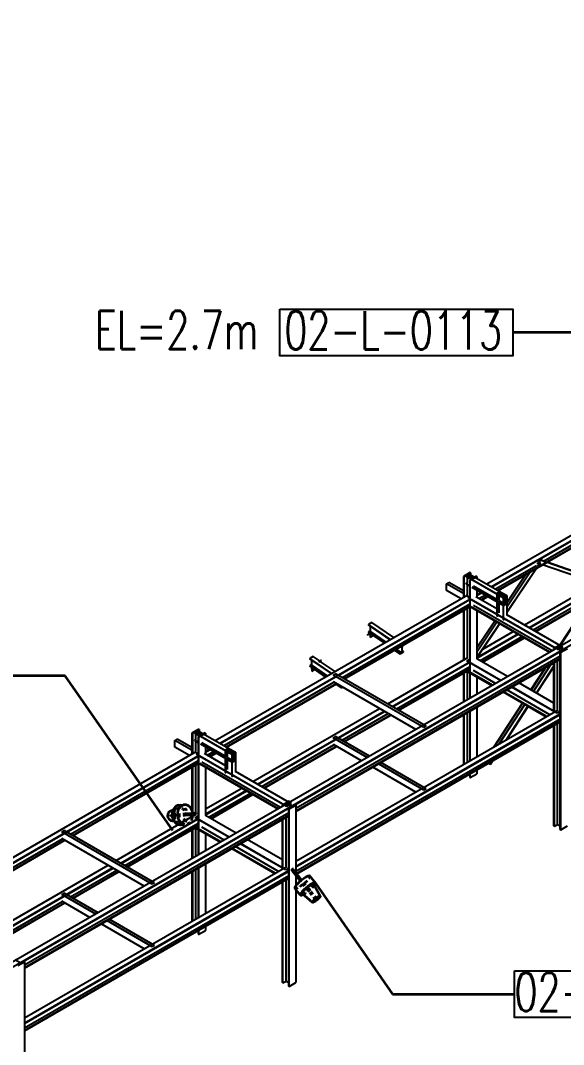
# Model space of a CAD drawing. Header units: inches. Extents: x 295136 to 296247, y 2627183 to 2627409.
# Drawn here: x 295699.82 to 295720.6, y 2627246.76 to 2627285.97 of the extents above; entities that cross this region are included whole.
import ezdxf

# ---------------------------------------------------------------- set-up
doc = ezdxf.new("R2010")
doc.units = ezdxf.units.IN
doc.header["$MEASUREMENT"] = 0
doc.linetypes.add('PIPE RACK LIGHTING-EMBED 3_DWG$0$HIDDEN2', pattern=[0.1875, 0.125, -0.0625])
doc.layers.add('_Auto', color=7, linetype='Continuous')
doc.layers.add('PIPE RACK LIGHTING-EMBED 3_DWG$0$DwgTemplate', color=7, linetype='Continuous')
doc.styles.add('HZTXT', font='txt_qlt.shx', dxfattribs={"width": 0.7, "bigfont": 'hztxt.shx'})
doc.dimstyles.new('ANSI_L', dxfattribs={"dimtxt": 0.18, "dimasz": 0.18, "dimexe": 0.18, "dimexo": 0.0625, "dimgap": 0.09, "dimtad": 0, "dimtih": 1, "dimtoh": 1, "dimdec": 4, "dimzin": 0, "dimdsep": 46, "dimtxsty": 'Standard', "dimcen": 0.09, "dimadec": 0, "dimazin": 0, "dimtfac": 1, "dimtdec": 4, "dimtofl": 0, "dimtmove": 0, "dimatfit": 3, "dimfxl": 1, "dimtolj": 1, "dimtzin": 0, "dimarcsym": 0})

msp = doc.modelspace()

# ---------------------------------------------------------------- linework, layer by layer
at = {"layer": '_Auto', "color": 7, "linetype": 'Continuous', "lineweight": 25}
for points in [[(295709.7529, 2627274.9147), (295718.6691, 2627274.9147), (295718.6691, 2627273.123), (295709.7529, 2627273.123)], [(295718.7269, 2627249.5823), (295727.9515, 2627249.5823), (295727.9515, 2627247.7906), (295718.7269, 2627247.7906)]]:
    msp.add_lwpolyline(points, close=True, dxfattribs=at)
at = {"layer": 'PIPE RACK LIGHTING-EMBED 3_DWG$0$DwgTemplate', "color": 9, "linetype": 'Continuous', "lineweight": 25}
for p, q in [((295761.9631, 2627285.9674), (295657.9438, 2627225.9118)), ((295762.1362, 2627285.8674), (295658.117, 2627225.8119)), ((295717.668, 2627264.3922), (295727.3278, 2627269.9693)), ((295717.8412, 2627264.2923), (295727.4031, 2627269.8129)), ((295717.8567, 2627264.2833), (295722.2668, 2627266.8294)), ((295718.0818, 2627264.1533), (295722.2893, 2627266.5825)), ((295718.0974, 2627264.1443), (295722.3049, 2627266.5735)), ((295719.8523, 2627265.2695), (295722.2079, 2627266.6295)), ((295719.2826, 2627262.7253), (295724.1263, 2627265.5219)), ((295719.7071, 2627265.3198), (295719.6455, 2627265.1952)), ((295719.6494, 2627265.1761), (295719.7175, 2627265.3138)), ((295719.7175, 2627265.3138), (295719.7071, 2627265.3198)), ((295719.7071, 2627265.3198), (295719.901, 2627265.2526)), ((295719.9114, 2627265.2466), (295719.7175, 2627265.3138)), ((295718.0004, 2627264.2003), (295719.5641, 2627265.1031)), ((295718.4385, 2627263.2955), (295719.5705, 2627264.9948)), ((295718.4385, 2627263.3109), (295719.5539, 2627264.9852)), ((295719.6, 2627265.2046), (295719.6494, 2627265.1761)), ((295719.6455, 2627265.1952), (295719.6065, 2627265.2177)), ((295719.6134, 2627265.0746), (295719.711, 2627265.2211)), ((295719.6301, 2627265.0842), (295719.7175, 2627265.2154)), ((295719.7368, 2627265.1458), (295719.6494, 2627265.1761)), ((295719.6617, 2627265.2496), (295719.67, 2627265.2448)), ((295719.711, 2627265.2211), (295719.7175, 2627265.2154)), ((295722.0331, 2627264.3503), (295719.7963, 2627265.1252)), ((295722.2078, 2627264.4511), (295719.9709, 2627265.226)), ((295719.9735, 2627265.2275), (295722.1974, 2627264.4571)), ((295717.0317, 2627264.8346), (295716.772, 2627264.6846)), ((295716.772, 2627264.6846), (295716.772, 2627263.8749)), ((295716.772, 2627264.6846), (295716.7893, 2627264.6746)), ((295716.7893, 2627264.6746), (295716.9131, 2627264.7461)), ((295716.7893, 2627264.6746), (295716.7893, 2627263.8849)), ((295716.8802, 2627264.6971), (295717.0101, 2627264.7721)), ((295716.8802, 2627264.6831), (295716.8802, 2627264.6971)), ((295716.8802, 2627264.6971), (295718.3086, 2627263.8724)), ((295716.8802, 2627264.6831), (295717.0672, 2627264.5752)), ((295716.9131, 2627264.7461), (295717.1382, 2627264.6162)), ((295716.9131, 2627264.7461), (295716.9131, 2627264.7161)), ((295716.9131, 2627264.6641), (295716.9131, 2627264.4302)), ((295716.9252, 2627264.7531), (295717.049, 2627264.8246)), ((295717.1503, 2627264.6232), (295716.9252, 2627264.7531)), ((295717.0101, 2627264.7721), (295718.4385, 2627263.9474)), ((295717.1382, 2627264.6162), (295717.0144, 2627264.5447)), ((295717.0144, 2627264.5447), (295717.0317, 2627264.5347)), ((295717.0144, 2627264.5447), (295717.0144, 2627260.0162)), ((295717.049, 2627264.8246), (295717.0317, 2627264.8346)), ((295717.0317, 2627264.5347), (295717.2914, 2627264.6846)), ((295717.0317, 2627260.0262), (295717.0317, 2627264.5347)), ((295717.049, 2627264.8246), (295717.049, 2627264.7496)), ((295717.0966, 2627264.5582), (295718.3086, 2627263.8584)), ((295717.2741, 2627264.6946), (295717.1503, 2627264.6232)), ((295717.2914, 2627264.6846), (295717.2741, 2627264.6946)), ((295717.2914, 2627264.6846), (295717.2914, 2627264.6097)), ((295718.4385, 2627263.516), (295719.3318, 2627264.857)), ((295719.1739, 2627264.7658), (295718.4385, 2627263.662)), ((295718.4385, 2627263.6836), (295719.1505, 2627264.7523)), ((295716.1201, 2627264.3982), (295716.2118, 2627264.4512)), ((295716.1201, 2627264.1463), (295716.1201, 2627264.3982)), ((295716.772, 2627264.0219), (295716.1201, 2627264.3982)), ((295716.6811, 2627263.8224), (295716.1201, 2627264.1463)), ((295716.772, 2627264.1278), (295716.2118, 2627264.4512)), ((295716.8802, 2627264.4112), (295716.9391, 2627264.4452)), ((295716.8802, 2627264.4112), (295717.0144, 2627264.3338)), ((295716.8802, 2627264.3972), (295716.8802, 2627264.4112)), ((295716.8802, 2627264.3972), (295717.0144, 2627264.3198)), ((295716.9131, 2627264.3782), (295716.9131, 2627263.9864)), ((295717.0966, 2627264.2863), (295718.3086, 2627263.5865)), ((295717.0966, 2627264.2723), (295718.3086, 2627263.5725)), ((295717.1572, 2627264.3213), (295718.0489, 2627263.8064)), ((295717.2914, 2627264.1598), (295717.2914, 2627263.8749)), ((295718.1788, 2627264.0973), (295718.0489, 2627264.0224)), ((295718.1303, 2627264.0554), (295718.1909, 2627264.0903)), ((295718.1909, 2627264.0903), (295718.1788, 2627264.0973)), ((295719.1094, 2627262.8253), (295721.8568, 2627264.4114)), ((295719.2982, 2627262.7163), (295722.2668, 2627264.4302)), ((295719.4419, 2627262.6333), (295722.0277, 2627264.1262)), ((295719.5233, 2627262.5864), (295722.2893, 2627264.1833)), ((295719.5388, 2627262.5774), (295722.3049, 2627264.1743)), ((295707.2793, 2627258.3943), (295716.9391, 2627263.9714)), ((295707.4524, 2627258.2943), (295717.0144, 2627263.8149)), ((295711.9854, 2627260.8934), (295717.0144, 2627263.7969)), ((295716.9858, 2627263.8984), (295716.8733, 2627263.9634)), ((295716.9451, 2627263.8749), (295717.0144, 2627263.9149)), ((295717.0144, 2627263.8349), (295716.9451, 2627263.8749)), ((295717.0144, 2627263.9149), (295716.9858, 2627263.8984)), ((295720.408, 2627261.8756), (295717.075, 2627263.7999)), ((295720.2626, 2627261.9416), (295717.075, 2627263.7819)), ((295718.0489, 2627263.4376), (295717.2481, 2627263.8999)), ((295717.2914, 2627263.9749), (295717.4516, 2627264.0673)), ((295717.2914, 2627263.9569), (295717.4672, 2627264.0584)), ((295717.3641, 2627263.8329), (295717.6109, 2627263.9754)), ((295717.4455, 2627263.7859), (295717.6922, 2627263.9284)), ((295717.4611, 2627263.7769), (295717.7078, 2627263.9194)), ((295718.0489, 2627264.0224), (295718.0489, 2627263.2626)), ((295718.0489, 2627264.0224), (295718.061, 2627264.0154)), ((295718.061, 2627264.0154), (295718.1216, 2627264.0504)), ((295718.061, 2627264.0154), (295718.061, 2627263.2556)), ((295718.1216, 2627264.0504), (295718.3571, 2627263.9144)), ((295718.1216, 2627263.9664), (295718.1216, 2627263.7645)), ((295718.1216, 2627263.7645), (295718.2965, 2627263.6635)), ((295718.3658, 2627263.9194), (295718.1303, 2627264.0554)), ((295718.3571, 2627263.9144), (295718.2965, 2627263.8794)), ((295718.2965, 2627263.8794), (295718.2965, 2627263.1197)), ((295718.2965, 2627263.8794), (295718.3086, 2627263.8724)), ((295718.4385, 2627263.9474), (295718.3086, 2627263.8724)), ((295718.3086, 2627263.8724), (295718.4385, 2627263.9474)), ((295718.3086, 2627263.8584), (295718.3692, 2627263.8934)), ((295718.3086, 2627263.8724), (295718.3086, 2627263.8584)), ((295718.3086, 2627263.1127), (295718.3086, 2627263.8724)), ((295718.4264, 2627263.9544), (295718.3658, 2627263.9194)), ((295718.3692, 2627263.8934), (295718.3692, 2627263.6215)), ((295718.3779, 2627263.8984), (295718.4385, 2627263.9334)), ((295718.3779, 2627263.6265), (295718.3779, 2627263.8984)), ((295718.4385, 2627263.9474), (295718.4264, 2627263.9544)), ((295718.4385, 2627263.9334), (295718.4385, 2627263.9474)), ((295718.4385, 2627263.9474), (295718.4385, 2627263.1877)), ((295720.4754, 2627262.0645), (295721.5704, 2627263.7503)), ((295721.5933, 2627263.7635), (295720.4963, 2627262.0746)), ((295712.1291, 2627260.8105), (295717.0144, 2627263.631)), ((295712.2104, 2627260.7635), (295717.0144, 2627263.537)), ((295712.226, 2627260.7545), (295717.0144, 2627263.519)), ((295716.772, 2627263.3791), (295716.772, 2627261.4757)), ((295716.7893, 2627263.3891), (295716.7893, 2627261.4857)), ((295716.9131, 2627263.4606), (295716.9131, 2627261.5572)), ((295717.0144, 2627263.557), (295716.9503, 2627263.594)), ((295720.0808, 2627261.7866), (295717.075, 2627263.522)), ((295717.075, 2627263.504), (295720.0652, 2627261.7776)), ((295720.1622, 2627261.8336), (295717.1564, 2627263.569)), ((295717.2914, 2627263.3791), (295717.2914, 2627261.5257)), ((295718.1216, 2627263.6805), (295718.1216, 2627263.2906)), ((295718.3086, 2627263.5725), (295718.4385, 2627263.6475)), ((295718.3692, 2627263.6215), (295718.3086, 2627263.5865)), ((295718.3086, 2627263.5865), (295718.3086, 2627263.5725)), ((295718.4385, 2627263.6615), (295718.3779, 2627263.6265)), ((295718.4385, 2627263.6475), (295718.4385, 2627263.6615)), ((295713.2732, 2627262.9172), (295713.1434, 2627262.8422)), ((295714.1156, 2627262.3413), (295713.2732, 2627262.9172)), ((295717.2914, 2627261.9616), (295717.9734, 2627262.9854)), ((295717.9838, 2627262.9794), (295717.2914, 2627261.9401)), ((295717.2914, 2627261.7941), (295718.054, 2627262.9388)), ((295718.0489, 2627263.2196), (295718.0489, 2627263.1659)), ((295718.061, 2627263.1589), (295718.0489, 2627263.1659)), ((295718.061, 2627263.2126), (295718.061, 2627263.1589)), ((295718.1076, 2627263.1858), (295718.061, 2627263.1589)), ((295718.2965, 2627263.0767), (295718.2965, 2627263.0229)), ((295718.3086, 2627263.0159), (295718.2965, 2627263.0229)), ((295718.3086, 2627263.0159), (295718.3086, 2627263.0697)), ((295718.3552, 2627263.0428), (295718.3086, 2627263.0159)), ((295720.5812, 2627261.9756), (295718.4385, 2627263.2126)), ((295713.1861, 2627262.5118), (295713.0997, 2627262.4478)), ((295713.1434, 2627262.8422), (295713.1434, 2627262.8282)), ((295713.9857, 2627262.2663), (295713.1434, 2627262.8422)), ((295713.9746, 2627262.2598), (295713.1434, 2627262.8282)), ((295713.204, 2627262.5901), (295713.1434, 2627262.5551)), ((295713.1434, 2627262.5551), (295713.1434, 2627262.541)), ((295713.7581, 2627262.1348), (295713.1434, 2627262.5551)), ((295713.1434, 2627262.541), (295713.7469, 2627262.1284)), ((295713.1898, 2627262.5093), (295713.1438, 2627262.4743)), ((295713.204, 2627262.7867), (295713.204, 2627262.5901)), ((295713.8187, 2627262.1698), (295713.204, 2627262.5901)), ((295717.3171, 2627261.6275), (295718.1527, 2627262.8818)), ((295717.3337, 2627261.6371), (295718.1601, 2627262.8776)), ((295717.5101, 2627261.9019), (295718.68, 2627262.5774)), ((295713.1438, 2627262.4743), (295713.0997, 2627262.4478)), ((295713.0997, 2627262.4478), (295713.1008, 2627262.4314)), ((295713.1008, 2627262.4314), (295713.1582, 2627262.4658)), ((295713.1438, 2627262.4743), (295713.1582, 2627262.4658)), ((295713.1582, 2627262.4658), (295713.2032, 2627262.5001)), ((295713.1994, 2627262.4972), (295713.2087, 2627262.3479)), ((295713.3245, 2627262.4172), (295713.2087, 2627262.3479)), ((295717.2914, 2627261.5757), (295718.8532, 2627262.4774)), ((295717.2914, 2627261.5577), (295718.8688, 2627262.4684)), ((295717.4074, 2627261.4587), (295719.0125, 2627262.3854)), ((295717.4888, 2627261.4118), (295719.0939, 2627262.3384)), ((295717.5044, 2627261.4028), (295719.1094, 2627262.3294)), ((295720.5751, 2627261.8541), (295710.2141, 2627255.8722)), ((295714.1401, 2627261.8596), (295714.3458, 2627261.719)), ((295714.3469, 2627261.7323), (295714.1512, 2627261.866)), ((295714.4075, 2627261.7672), (295714.2118, 2627261.901)), ((295714.3458, 2627261.719), (295714.4756, 2627261.7939)), ((295714.3469, 2627261.7323), (295714.3458, 2627261.719)), ((295714.4075, 2627261.7672), (295714.3469, 2627261.7323)), ((295714.3685, 2627261.9906), (295714.3678, 2627261.991)), ((295714.3685, 2627261.9906), (295714.4291, 2627262.0255)), ((295714.3685, 2627261.9915), (295714.3685, 2627261.9906)), ((295714.4291, 2627262.0255), (295714.4075, 2627261.7672)), ((295714.4161, 2627261.7722), (295714.4377, 2627262.0305)), ((295714.4767, 2627261.8072), (295714.4161, 2627261.7722)), ((295714.4767, 2627261.8072), (295714.4222, 2627261.8445)), ((295714.4377, 2627262.0305), (295714.4983, 2627262.0655)), ((295714.4756, 2627261.7939), (295714.4767, 2627261.8072)), ((295714.4983, 2627262.0655), (295714.4984, 2627262.0664)), ((295720.4946, 2627262.0755), (295720.2349, 2627261.9256)), ((295720.2349, 2627261.8756), (295720.2349, 2627261.9256)), ((295720.2349, 2627261.9256), (295720.2522, 2627261.9156)), ((295720.2522, 2627261.9156), (295720.376, 2627261.9871)), ((295720.2522, 2627261.8856), (295720.2522, 2627261.9156)), ((295720.3059, 2627261.9166), (295720.2955, 2627261.9226)), ((295720.376, 2627261.9871), (295720.6011, 2627261.8571)), ((295720.3881, 2627261.9941), (295720.5119, 2627262.0655)), ((295720.6132, 2627261.8641), (295720.3881, 2627261.9941)), ((295720.5812, 2627261.9756), (295720.408, 2627261.8756)), ((295720.6011, 2627261.8571), (295720.4773, 2627261.7856)), ((295720.4773, 2627254.988), (295720.4773, 2627261.7856)), ((295720.4773, 2627261.7856), (295720.4946, 2627261.7756)), ((295720.5119, 2627262.0655), (295720.4946, 2627262.0755)), ((295720.4946, 2627261.7756), (295720.7543, 2627261.9256)), ((295720.4946, 2627254.978), (295720.4946, 2627261.7756)), ((295720.5119, 2627262.0355), (295720.5119, 2627262.0655)), ((295720.4773, 2627261.6317), (295710.3656, 2627255.7937)), ((295720.4773, 2627261.5377), (295710.3656, 2627255.6997)), ((295710.3656, 2627255.6817), (295720.4773, 2627261.5197)), ((295711.0223, 2627261.6176), (295710.8925, 2627261.5427)), ((295711.7348, 2627260.9667), (295710.8925, 2627261.5427)), ((295710.8925, 2627261.5427), (295710.8925, 2627261.5286)), ((295711.7237, 2627260.9603), (295710.8925, 2627261.5286)), ((295710.9531, 2627261.4872), (295710.9531, 2627261.2905)), ((295711.288, 2627261.436), (295711.0223, 2627261.6176)), ((295711.3322, 2627261.4687), (295711.2313, 2627261.3929)), ((295711.2831, 2627261.4393), (295711.3322, 2627261.4687)), ((295711.8647, 2627261.0417), (295711.2962, 2627261.4304)), ((295711.3011, 2627261.427), (295711.3406, 2627261.4567)), ((295711.3406, 2627261.4567), (295711.3322, 2627261.4687)), ((295713.8744, 2627259.8028), (295716.9391, 2627261.5722)), ((295714.0475, 2627259.7028), (295717.0144, 2627261.4158)), ((295714.0631, 2627259.6938), (295716.9884, 2627261.3828)), ((295716.9018, 2627261.4507), (295717.0144, 2627261.5157)), ((295718.2004, 2627260.701), (295716.9018, 2627261.4507)), ((295718.1848, 2627260.692), (295716.9884, 2627261.3828)), ((295718.4601, 2627260.8509), (295717.2914, 2627261.5257)), ((295720.2349, 2627259.4764), (295720.2349, 2627261.3798)), ((295720.2522, 2627259.4864), (295720.2522, 2627261.3898)), ((295720.376, 2627259.5879), (295720.376, 2627261.4612)), ((295710.9531, 2627261.2905), (295710.8925, 2627261.2555)), ((295710.8925, 2627261.2555), (295710.8925, 2627261.2415)), ((295711.5072, 2627260.8353), (295710.8925, 2627261.2555)), ((295710.8925, 2627261.2415), (295711.496, 2627260.8288)), ((295711.5678, 2627260.8703), (295710.9531, 2627261.2905)), ((295710.9595, 2627261.1957), (295710.9682, 2627261.056)), ((295710.9682, 2627261.056), (295711.0724, 2627261.1185)), ((295711.7914, 2627260.8994), (295711.8832, 2627260.9524)), ((295715.3461, 2627258.9531), (295711.8832, 2627260.9524)), ((295714.2068, 2627259.6109), (295717.0144, 2627261.2318)), ((295714.2882, 2627259.5639), (295717.0144, 2627261.1379)), ((295714.3038, 2627259.5549), (295717.0144, 2627261.1199)), ((295716.772, 2627260.9799), (295716.772, 2627259.8763)), ((295716.7893, 2627260.9899), (295716.7893, 2627259.8863)), ((295716.9088, 2627261.0589), (295717.8645, 2627260.5071)), ((295716.9131, 2627261.0564), (295716.9131, 2627259.9578)), ((295717.8801, 2627260.5161), (295716.9243, 2627261.0679)), ((295718.0048, 2627260.588), (295717.1564, 2627261.0779)), ((295719.3526, 2627260.3357), (295719.9082, 2627261.1912)), ((295719.9311, 2627261.2044), (295719.363, 2627260.3297)), ((295719.4478, 2627260.2807), (295720.1177, 2627261.3121)), ((295719.5673, 2627260.2118), (295720.2349, 2627261.2396)), ((295719.5746, 2627260.2075), (295720.2349, 2627261.224)), ((295707.468, 2627258.2853), (295711.878, 2627260.8315)), ((295707.6117, 2627258.2024), (295711.8191, 2627260.6315)), ((295707.6931, 2627258.1554), (295711.9005, 2627260.5845)), ((295707.7087, 2627258.1464), (295711.9161, 2627260.5755)), ((295715.2544, 2627258.9001), (295711.7914, 2627260.8994)), ((295714.9496, 2627258.8241), (295711.7966, 2627260.6445)), ((295711.8892, 2627260.56), (295712.0949, 2627260.4194)), ((295712.096, 2627260.4327), (295711.9003, 2627260.5665)), ((295712.2268, 2627260.754), (295712.2474, 2627260.766)), ((295712.2474, 2627260.766), (295712.2475, 2627260.7669)), ((295717.2914, 2627260.838), (295717.2914, 2627260.1762)), ((295720.2349, 2627259.8263), (295718.8895, 2627260.603)), ((295712.0949, 2627260.4194), (295712.1407, 2627260.4459)), ((295712.096, 2627260.4327), (295712.0949, 2627260.4194)), ((295712.1297, 2627260.4522), (295712.096, 2627260.4327)), ((295718.2939, 2627260.2592), (295719.9423, 2627259.3075)), ((295719.9579, 2627259.3165), (295718.3095, 2627260.2681)), ((295720.0825, 2627259.3884), (295718.4342, 2627260.3401)), ((295720.2626, 2627259.4924), (295718.6142, 2627260.4441)), ((295720.3648, 2627259.4514), (295718.6298, 2627260.4531)), ((295717.9302, 2627258.1458), (295719.0277, 2627259.8355)), ((295719.0381, 2627259.8295), (295717.953, 2627258.159)), ((295718.1397, 2627258.2667), (295719.1229, 2627259.7805)), ((295708.7207, 2627256.8273), (295713.5644, 2627259.6239)), ((295708.8938, 2627256.7274), (295713.7376, 2627259.5239)), ((295710.3656, 2627253.7784), (295720.402, 2627259.5729)), ((295710.3656, 2627253.5784), (295720.4773, 2627259.4164)), ((295710.3656, 2627253.5604), (295720.4773, 2627259.3984)), ((295711.9854, 2627258.4943), (295713.7532, 2627259.5149)), ((295712.1291, 2627258.4113), (295713.8969, 2627259.4319)), ((295712.2104, 2627258.3643), (295713.9783, 2627259.385)), ((295712.226, 2627258.3553), (295713.9939, 2627259.376)), ((295716.772, 2627259.3805), (295716.772, 2627257.4771)), ((295716.7893, 2627259.3904), (295716.7893, 2627257.4871)), ((295716.9131, 2627259.4619), (295716.9131, 2627257.5586)), ((295717.0144, 2627259.5204), (295717.0144, 2627257.6171)), ((295717.0317, 2627257.6271), (295717.0317, 2627259.5304)), ((295717.2914, 2627259.6803), (295717.2914, 2627257.777)), ((295718.4025, 2627258.4185), (295719.2424, 2627259.7116)), ((295718.4187, 2627258.4279), (295719.2498, 2627259.7073)), ((295720.4773, 2627259.5164), (295720.3648, 2627259.4514)), ((295710.3656, 2627253.3945), (295720.4773, 2627259.2325)), ((295710.3853, 2627253.3119), (295720.4773, 2627259.1385)), ((295710.3952, 2627253.2996), (295720.4773, 2627259.1205)), ((295720.2349, 2627255.1279), (295720.2349, 2627258.9806)), ((295720.2522, 2627255.1179), (295720.2522, 2627258.9906)), ((295720.376, 2627255.1894), (295720.376, 2627259.0621)), ((295706.6429, 2627258.8366), (295706.3832, 2627258.6867)), ((295706.3832, 2627258.6867), (295706.4005, 2627258.6767)), ((295706.3832, 2627258.6867), (295706.3832, 2627257.877)), ((295706.4005, 2627258.6767), (295706.5243, 2627258.7482)), ((295706.4005, 2627258.6767), (295706.4005, 2627257.887)), ((295706.4914, 2627258.6992), (295706.6213, 2627258.7742)), ((295706.4914, 2627258.6992), (295707.9199, 2627257.8745)), ((295706.4914, 2627258.6852), (295706.4914, 2627258.6992)), ((295706.4914, 2627258.6852), (295706.6784, 2627258.5772)), ((295706.5243, 2627258.7482), (295706.5243, 2627258.7182)), ((295706.5243, 2627258.7482), (295706.7494, 2627258.6182)), ((295706.5243, 2627258.6662), (295706.5243, 2627258.4323)), ((295706.5365, 2627258.7552), (295706.6603, 2627258.8266)), ((295706.7615, 2627258.6252), (295706.5365, 2627258.7552)), ((295706.6213, 2627258.7742), (295708.0498, 2627257.9494)), ((295706.7494, 2627258.6182), (295706.6256, 2627258.5467)), ((295706.6603, 2627258.8266), (295706.6429, 2627258.8366)), ((295706.6429, 2627258.5367), (295706.9027, 2627258.6867)), ((295706.6603, 2627258.8266), (295706.6603, 2627258.7517)), ((295706.8853, 2627258.6967), (295706.7615, 2627258.6252)), ((295706.9027, 2627258.6867), (295706.8853, 2627258.6967)), ((295706.9027, 2627258.6867), (295706.9027, 2627258.6117)), ((295715.3461, 2627258.9531), (295715.2544, 2627258.9001)), ((295705.7313, 2627258.4003), (295705.8231, 2627258.4533)), ((295705.7313, 2627258.1484), (295705.7313, 2627258.4003)), ((295706.3832, 2627258.0239), (295705.7313, 2627258.4003)), ((295706.3832, 2627258.1299), (295705.8231, 2627258.4533)), ((295706.4914, 2627258.4133), (295706.5503, 2627258.4473)), ((295706.4914, 2627258.3993), (295706.4914, 2627258.4133)), ((295706.4914, 2627258.4133), (295706.6256, 2627258.3358)), ((295706.4914, 2627258.3993), (295706.6256, 2627258.3218)), ((295706.5243, 2627258.3803), (295706.5243, 2627257.9884)), ((295706.6256, 2627258.5467), (295706.6256, 2627254.0183)), ((295706.6256, 2627258.5467), (295706.6429, 2627258.5367)), ((295706.6429, 2627254.0283), (295706.6429, 2627258.5367)), ((295706.7079, 2627258.5602), (295707.9199, 2627257.8605)), ((295706.7079, 2627258.2883), (295707.9199, 2627257.5886)), ((295706.7079, 2627258.2743), (295707.9199, 2627257.5746)), ((295706.7685, 2627258.3233), (295707.6602, 2627257.8085)), ((295708.9094, 2627256.7184), (295711.878, 2627258.4323)), ((295709.0531, 2627256.6354), (295711.8191, 2627258.2323)), ((295711.7914, 2627258.5003), (295711.8832, 2627258.5532)), ((295713.09, 2627257.7505), (295711.7914, 2627258.5003)), ((295712.8719, 2627257.6246), (295711.7966, 2627258.2453)), ((295713.1818, 2627257.8035), (295711.8832, 2627258.5532)), ((295696.8905, 2627252.3963), (295706.5503, 2627257.9734)), ((295697.0636, 2627252.2964), (295706.6256, 2627257.817)), ((295706.2923, 2627257.8245), (295705.7313, 2627258.1484)), ((295706.5971, 2627257.9005), (295706.4845, 2627257.9654)), ((295706.5564, 2627257.877), (295706.6256, 2627257.917)), ((295706.6256, 2627257.837), (295706.5564, 2627257.877)), ((295706.6256, 2627257.917), (295706.5971, 2627257.9005)), ((295710.0193, 2627255.8776), (295706.6862, 2627257.802)), ((295707.6602, 2627257.4396), (295706.8594, 2627257.902)), ((295706.9027, 2627258.1619), (295706.9027, 2627257.877)), ((295706.9027, 2627257.9769), (295707.0628, 2627258.0694)), ((295706.9027, 2627257.9589), (295707.0784, 2627258.0604)), ((295706.9754, 2627257.835), (295707.2221, 2627257.9774)), ((295707.0568, 2627257.788), (295707.3035, 2627257.9304)), ((295707.0723, 2627257.779), (295707.3191, 2627257.9215)), ((295707.79, 2627258.0994), (295707.6602, 2627258.0244)), ((295707.6602, 2627258.0244), (295707.6602, 2627257.2647)), ((295707.6602, 2627258.0244), (295707.6723, 2627258.0174)), ((295707.6723, 2627258.0174), (295707.7329, 2627258.0524)), ((295707.6723, 2627258.0174), (295707.6723, 2627257.2577)), ((295707.7329, 2627258.0524), (295707.9684, 2627257.9165)), ((295707.7329, 2627257.9684), (295707.7329, 2627257.7665)), ((295707.7416, 2627258.0574), (295707.8022, 2627258.0924)), ((295707.977, 2627257.9215), (295707.7416, 2627258.0574)), ((295707.8022, 2627258.0924), (295707.79, 2627258.0994)), ((295707.9684, 2627257.9165), (295707.9078, 2627257.8815)), ((295707.9078, 2627257.8815), (295707.9078, 2627257.1217)), ((295707.9078, 2627257.8815), (295707.9199, 2627257.8745)), ((295708.0498, 2627257.9494), (295707.9199, 2627257.8745)), ((295707.9199, 2627257.8745), (295708.0498, 2627257.9494)), ((295707.9199, 2627257.8605), (295707.9805, 2627257.8955)), ((295707.9199, 2627257.8745), (295707.9199, 2627257.8605)), ((295707.9199, 2627257.1147), (295707.9199, 2627257.8745)), ((295708.0376, 2627257.9564), (295707.977, 2627257.9215)), ((295707.9805, 2627257.8955), (295707.9805, 2627257.6236)), ((295707.9892, 2627257.9005), (295708.0498, 2627257.9354)), ((295707.9892, 2627257.6286), (295707.9892, 2627257.9005)), ((295708.0498, 2627257.9494), (295708.0376, 2627257.9564)), ((295708.0498, 2627257.9354), (295708.0498, 2627257.9494)), ((295708.0498, 2627257.9494), (295708.0498, 2627257.1897)), ((295709.1345, 2627256.5884), (295711.9005, 2627258.1854)), ((295709.1501, 2627256.5794), (295711.9161, 2627258.1764)), ((295701.5966, 2627254.8955), (295706.6256, 2627257.799)), ((295701.7403, 2627254.8125), (295706.6256, 2627257.633)), ((295701.8217, 2627254.7655), (295706.6256, 2627257.5391)), ((295701.8373, 2627254.7565), (295706.6256, 2627257.5211)), ((295706.5243, 2627257.4626), (295706.5243, 2627255.5593)), ((295706.6256, 2627257.5591), (295706.5616, 2627257.5961)), ((295709.8738, 2627255.9436), (295706.6862, 2627257.784)), ((295709.692, 2627255.7887), (295706.6862, 2627257.5241)), ((295706.6862, 2627257.5061), (295709.6765, 2627255.7797)), ((295709.7734, 2627255.8357), (295706.7676, 2627257.5711)), ((295707.7329, 2627257.7665), (295707.9078, 2627257.6655)), ((295707.7329, 2627257.6825), (295707.7329, 2627257.2927)), ((295707.9199, 2627257.5746), (295708.0498, 2627257.6495)), ((295707.9805, 2627257.6236), (295707.9199, 2627257.5886)), ((295707.9199, 2627257.5886), (295707.9199, 2627257.5746)), ((295708.0498, 2627257.6635), (295707.9892, 2627257.6286)), ((295708.0498, 2627257.6495), (295708.0498, 2627257.6635)), ((295715.2544, 2627256.5009), (295713.5194, 2627257.5026)), ((295715.3461, 2627256.5539), (295713.6112, 2627257.5556)), ((295717.7368, 2627257.5383), (295717.8051, 2627257.4988)), ((295717.8051, 2627257.4988), (295717.8872, 2627257.6252)), ((295717.8051, 2627257.4988), (295717.8214, 2627257.5082)), ((295717.8214, 2627257.5082), (295717.9034, 2627257.6345)), ((295706.3832, 2627257.3811), (295706.3832, 2627255.4778)), ((295706.4005, 2627257.3911), (295706.4005, 2627255.4878)), ((295706.9027, 2627257.3811), (295706.9027, 2627255.5278)), ((295707.6602, 2627257.2217), (295707.6602, 2627257.1679)), ((295707.6723, 2627257.1609), (295707.6602, 2627257.1679)), ((295707.6723, 2627257.2147), (295707.6723, 2627257.1609)), ((295707.7189, 2627257.1878), (295707.6723, 2627257.1609)), ((295707.9078, 2627257.0787), (295707.9078, 2627257.025)), ((295707.9199, 2627257.018), (295707.9078, 2627257.025)), ((295707.9199, 2627257.018), (295707.9199, 2627257.0717)), ((295707.9665, 2627257.0449), (295707.9199, 2627257.018)), ((295710.1924, 2627255.9776), (295708.0498, 2627257.2147)), ((295714.9496, 2627256.425), (295713.3013, 2627257.3766)), ((295717.0144, 2627257.1212), (295717.0144, 2627256.9873)), ((295717.0317, 2627256.9773), (295717.0317, 2627257.1312)), ((295717.0317, 2627256.9773), (295717.2914, 2627257.1272)), ((295717.2914, 2627257.2812), (295717.2914, 2627257.1272)), ((295717.0144, 2627256.9873), (295717.0317, 2627256.9773)), ((295706.9027, 2627255.7777), (295708.2913, 2627256.5794)), ((295706.9027, 2627255.5778), (295708.4644, 2627256.4794)), ((295706.9027, 2627255.5598), (295708.48, 2627256.4704)), ((295707.0187, 2627255.4608), (295708.6237, 2627256.3875)), ((295707.1, 2627255.4138), (295708.7051, 2627256.3405)), ((295707.1156, 2627255.4048), (295708.7207, 2627256.3315)), ((295715.3461, 2627256.5539), (295715.2544, 2627256.5009)), ((295710.1864, 2627255.8562), (295699.8253, 2627249.8742)), ((295710.1059, 2627256.0776), (295709.8461, 2627255.9276)), ((295709.8461, 2627255.9276), (295709.8635, 2627255.9176)), ((295709.8461, 2627255.8776), (295709.8461, 2627255.9276)), ((295709.8635, 2627255.9176), (295709.9873, 2627255.9891)), ((295709.8635, 2627255.8876), (295709.8635, 2627255.9176)), ((295709.9171, 2627255.9186), (295709.9067, 2627255.9246)), ((295709.9873, 2627255.9891), (295710.2123, 2627255.8592)), ((295709.9994, 2627255.9961), (295710.1232, 2627256.0676)), ((295710.2245, 2627255.8662), (295709.9994, 2627255.9961)), ((295710.1924, 2627255.9776), (295710.0193, 2627255.8776)), ((295710.2123, 2627255.8592), (295710.0885, 2627255.7877)), ((295710.1232, 2627256.0676), (295710.1059, 2627256.0776)), ((295710.1059, 2627255.7777), (295710.3656, 2627255.9276)), ((295710.1232, 2627256.0376), (295710.1232, 2627256.0676)), ((295710.3483, 2627255.9376), (295710.2245, 2627255.8662)), ((295710.3656, 2627255.9276), (295710.3483, 2627255.9376)), ((295710.3656, 2627255.9276), (295710.3656, 2627253.3364)), ((295710.0885, 2627255.6337), (295699.9768, 2627249.7957)), ((295710.0885, 2627255.5398), (295699.9768, 2627249.7018)), ((295699.9768, 2627249.6838), (295710.0885, 2627255.5218)), ((295703.4856, 2627253.8049), (295706.5503, 2627255.5743)), ((295706.5131, 2627255.4528), (295706.6256, 2627255.5178)), ((295707.8117, 2627254.7031), (295706.5131, 2627255.4528)), ((295708.0714, 2627254.853), (295706.9027, 2627255.5278)), ((295709.9873, 2627253.5899), (295709.9873, 2627255.4633)), ((295710.0885, 2627255.7877), (295710.1059, 2627255.7777)), ((295710.0885, 2627248.99), (295710.0885, 2627255.7877)), ((295710.1059, 2627248.98), (295710.1059, 2627255.7777)), ((295703.6588, 2627253.7049), (295706.6256, 2627255.4178)), ((295703.6744, 2627253.6959), (295706.5997, 2627255.3848)), ((295703.8181, 2627253.6129), (295706.6256, 2627255.2339)), ((295703.8994, 2627253.5659), (295706.6256, 2627255.1399)), ((295703.915, 2627253.5569), (295706.6256, 2627255.1219)), ((295706.52, 2627255.0609), (295707.4758, 2627254.5091)), ((295706.5243, 2627255.0584), (295706.5243, 2627253.9598)), ((295707.4914, 2627254.5181), (295706.5356, 2627255.0699)), ((295707.7961, 2627254.6941), (295706.5997, 2627255.3848)), ((295707.616, 2627254.5901), (295706.7676, 2627255.0799)), ((295709.8461, 2627253.4785), (295709.8461, 2627255.3818)), ((295709.8635, 2627253.4885), (295709.8635, 2627255.3918)), ((295720.2349, 2627255.1279), (295720.2522, 2627255.1179)), ((295720.2522, 2627255.1179), (295720.376, 2627255.1894)), ((295720.376, 2627255.1894), (295720.4773, 2627255.1309)), ((295720.4946, 2627254.978), (295720.7543, 2627255.1279)), ((295697.0792, 2627252.2874), (295701.4893, 2627254.8335)), ((295701.4027, 2627254.9015), (295701.4944, 2627254.9545)), ((295704.8656, 2627252.9022), (295701.4027, 2627254.9015)), ((295704.9574, 2627252.9551), (295701.4944, 2627254.9545)), ((295706.3832, 2627254.982), (295706.3832, 2627253.8783)), ((295706.4005, 2627254.992), (295706.4005, 2627253.8883)), ((295706.9027, 2627254.84), (295706.9027, 2627254.1782)), ((295720.4773, 2627254.988), (295720.4946, 2627254.978)), ((295697.2229, 2627252.2044), (295701.4304, 2627254.6336)), ((295697.3043, 2627252.1574), (295701.5118, 2627254.5866)), ((295697.3199, 2627252.1484), (295701.5273, 2627254.5776)), ((295704.5609, 2627252.8262), (295701.4079, 2627254.6466)), ((295709.6938, 2627253.3905), (295708.0454, 2627254.3422)), ((295709.8738, 2627253.4945), (295708.2255, 2627254.4461)), ((295709.976, 2627253.4535), (295708.2411, 2627254.4551)), ((295709.8461, 2627253.8284), (295708.5008, 2627254.6051)), ((295707.9052, 2627254.2612), (295709.5535, 2627253.3095)), ((295709.5691, 2627253.3185), (295707.9208, 2627254.2702)), ((295698.3319, 2627250.8294), (295703.1757, 2627253.6259)), ((295698.5051, 2627250.7294), (295703.3488, 2627253.526)), ((295699.9768, 2627247.7804), (295710.0132, 2627253.5749)), ((295701.5966, 2627252.4963), (295703.3644, 2627253.517)), ((295706.6256, 2627253.5225), (295706.6256, 2627251.6191)), ((295706.6429, 2627251.6291), (295706.6429, 2627253.5325)), ((295706.9027, 2627253.6824), (295706.9027, 2627251.7791)), ((295710.0885, 2627253.5185), (295709.976, 2627253.4535)), ((295699.9768, 2627247.5805), (295710.0885, 2627253.4185)), ((295699.9768, 2627247.5625), (295710.0885, 2627253.4005)), ((295699.9768, 2627247.3965), (295710.0885, 2627253.2346)), ((295699.9768, 2627247.3026), (295710.0885, 2627253.1406)), ((295699.9768, 2627247.2846), (295710.0885, 2627253.1226)), ((295701.7403, 2627252.4133), (295703.5081, 2627253.434)), ((295701.8217, 2627252.3664), (295703.5895, 2627253.387)), ((295701.8373, 2627252.3574), (295703.6051, 2627253.378)), ((295706.3832, 2627253.3825), (295706.3832, 2627251.4792)), ((295706.4005, 2627253.3925), (295706.4005, 2627251.4892)), ((295706.5243, 2627253.464), (295706.5243, 2627251.5606)), ((295710.3656, 2627253.2372), (295710.3656, 2627252.8415)), ((295704.9574, 2627252.9551), (295704.8656, 2627252.9022)), ((295709.8461, 2627249.13), (295709.8461, 2627252.9826)), ((295709.8635, 2627249.12), (295709.8635, 2627252.9926)), ((295709.9873, 2627249.1914), (295709.9873, 2627253.0641)), ((295698.5207, 2627250.7204), (295701.4893, 2627252.4343)), ((295701.4027, 2627252.5023), (295701.4944, 2627252.5553)), ((295702.7013, 2627251.7526), (295701.4027, 2627252.5023)), ((295702.793, 2627251.8055), (295701.4944, 2627252.5553)), ((295710.3656, 2627252.6912), (295710.3656, 2627249.13)), ((295698.6644, 2627250.6374), (295701.4304, 2627252.2344)), ((295698.7458, 2627250.5905), (295701.5118, 2627252.1874)), ((295698.7613, 2627250.5815), (295701.5273, 2627252.1784)), ((295702.4831, 2627251.6266), (295701.4079, 2627252.2474)), ((295704.9574, 2627250.556), (295703.2224, 2627251.5576)), ((295704.5609, 2627250.427), (295702.9125, 2627251.3787)), ((295704.8656, 2627250.503), (295703.1307, 2627251.5046)), ((295706.9027, 2627251.2832), (295706.9027, 2627251.1293)), ((295706.6256, 2627251.1233), (295706.6256, 2627250.9893)), ((295706.6256, 2627250.9893), (295706.6429, 2627250.9793)), ((295706.6429, 2627250.9793), (295706.6429, 2627251.1333)), ((295706.6429, 2627250.9793), (295706.9027, 2627251.1293)), ((295704.9574, 2627250.556), (295704.8656, 2627250.503)), ((295699.8357, 2627249.8682), (295699.6106, 2627249.9982)), ((295699.7171, 2627249.7797), (295699.9768, 2627249.9297)), ((295699.9595, 2627249.9397), (295699.8357, 2627249.8682)), ((295699.9768, 2627249.9297), (295699.9595, 2627249.9397)), ((295699.9768, 2627249.9297), (295699.9768, 2627243.132)), ((295709.8635, 2627249.12), (295709.9873, 2627249.1914)), ((295709.9873, 2627249.1914), (295710.0885, 2627249.133)), ((295709.8461, 2627249.13), (295709.8635, 2627249.12)), ((295710.0885, 2627248.99), (295710.1059, 2627248.98)), ((295710.1059, 2627248.98), (295710.3656, 2627249.13))]:
    msp.add_line(p, q, dxfattribs=at)
at = {"layer": 'PIPE RACK LIGHTING-EMBED 3_DWG$0$DwgTemplate', "color": 1, "linetype": 'Continuous', "lineweight": 35}
for p, q in [((295705.8871, 2627255.921), (295706.0928, 2627255.9394)), ((295705.5507, 2627255.6986), (295705.662, 2627255.743)), ((295706.1232, 2627255.5987), (295706.3832, 2627255.6219)), ((295706.1288, 2627255.5367), (295706.3832, 2627255.5594)), ((295705.583, 2627255.3368), (295705.7004, 2627255.3129)), ((295710.5424, 2627253.0172), (295710.2186, 2627253.42)), ((295710.5908, 2627253.0562), (295710.2541, 2627253.4751)), ((295711.1124, 2627252.9534), (295710.9067, 2627253.2093)), ((295710.5306, 2627252.4858), (295710.325, 2627252.7417)), ((295711.2877, 2627252.4372), (295711.0409, 2627252.8931)), ((295710.9971, 2627252.2036), (295710.605, 2627252.5426))]:
    msp.add_line(p, q, dxfattribs=at)
at = {"layer": 'PIPE RACK LIGHTING-EMBED 3_DWG$0$DwgTemplate', "color": 1, "linetype": 'PIPE RACK LIGHTING-EMBED 3_DWG$0$HIDDEN2', "lineweight": 35}
for p, q in [((295705.5976, 2627255.5517), (295706.1232, 2627255.5987)), ((295705.6032, 2627255.4898), (295706.1288, 2627255.5367)), ((295705.662, 2627255.743), (295705.8457, 2627255.8162)), ((295706.3832, 2627255.6219), (295706.5117, 2627255.6334)), ((295706.3832, 2627255.5594), (295706.5172, 2627255.5714)), ((295705.7004, 2627255.3129), (295705.8942, 2627255.2735)), ((295705.9535, 2627255.1776), (295706.1592, 2627255.196)), ((295710.2186, 2627253.42), (295710.2031, 2627253.4393)), ((295710.2541, 2627253.4751), (295710.2516, 2627253.4782)), ((295711.1172, 2627252.3021), (295710.5424, 2627253.0172)), ((295711.1657, 2627252.3411), (295710.5908, 2627253.0562))]:
    msp.add_line(p, q, dxfattribs=at)
at = {"layer": 'PIPE RACK LIGHTING-EMBED 3_DWG$0$DwgTemplate', "color": 1, "linetype": 'Continuous', "lineweight": 35}
for centre, major_axis, ratio, start_param, end_param in [((295705.9203, 2627255.5493), (0.0332, -0.3717), 0.7886751, 3.1415927, 6.0142113), ((295706.126, 2627255.5677), (0.0332, -0.3717), 0.7886751, 1.9696932, 5.6731975), ((295705.6004, 2627255.5207), (0.0166, -0.1858), 0.7886751, 3.3727153, 6.0520627), ((295710.2273, 2627253.4588), (0.0303, 0.0244), 0.2113249, 0.0834266, 1.7943374), ((295710.2273, 2627253.4588), (0.0242, 0.0195), 0.2113249, 0.3292233, 1.5485407), ((295710.6158, 2627252.9755), (0.2909, 0.2338), 0.2113249, 0, 2.5096783), ((295710.6158, 2627252.9755), (-0.2909, -0.2338), 0.2113249, 5.651271, 6.2831853), ((295710.8215, 2627252.7196), (0.2909, 0.2338), 0.2113249, 5.5218329, 8.7928636), ((295710.8215, 2627252.7196), (0.2181, 0.1754), 0.2113249, 6.2445672, 8.7928636), ((295710.8215, 2627252.7196), (-0.2909, -0.2338), 0.2113249, 5.651271, 7.0445377), ((295710.8215, 2627252.7196), (-0.2181, -0.1754), 0.2113249, 5.651271, 6.3218034)]:
    msp.add_ellipse(centre, major_axis=major_axis, ratio=ratio, start_param=start_param, end_param=end_param, dxfattribs=at)
at = {"layer": 'PIPE RACK LIGHTING-EMBED 3_DWG$0$DwgTemplate', "color": 1, "linetype": 'PIPE RACK LIGHTING-EMBED 3_DWG$0$HIDDEN2', "lineweight": 35}
for centre, major_axis, ratio, start_param, end_param in [((295705.9203, 2627255.5493), (-0.0332, 0.3717), 0.7886751, 5.0632684, 6.2831853), ((295705.6004, 2627255.5207), (-0.0166, 0.1858), 0.7886751, 5.0632684, 6.5143079), ((295705.6004, 2627255.5207), (0.0166, -0.1858), 0.7886751, 6.0520627, 8.204861), ((295705.9203, 2627255.5493), (0.0332, -0.3717), 0.7886751, 0, 1.9216757), ((295706.126, 2627255.5677), (0.0332, -0.3717), 0.7886751, 5.6731975, 7.7705515), ((295706.126, 2627255.5677), (0.0332, -0.3717), 0.7886751, 1.9216757, 1.9696932), ((295706.126, 2627255.5677), (0.0332, -0.3717), 0.7886751, 1.6542264, 1.9216757), ((295706.126, 2627255.5677), (0.0332, -0.3717), 0.7886751, 1.4873662, 1.6542264), ((295705.9203, 2627255.5493), (0.0332, -0.3717), 0.7886751, 6.0142113, 6.2831853), ((295710.2273, 2627253.4588), (-0.0303, -0.0244), 0.2113249, 5.651271, 6.9266864), ((295710.2273, 2627253.4588), (-0.0303, -0.0244), 0.2113249, 4.9359301, 5.651271), ((295710.2273, 2627253.4588), (-0.0242, -0.0195), 0.2113249, 5.651271, 6.2831853), ((295710.2273, 2627253.4588), (-0.0242, -0.0195), 0.2113249, 0, 3.1415927), ((295710.2273, 2627253.4588), (-0.0242, -0.0195), 0.2113249, 4.6901334, 5.651271), ((295710.2273, 2627253.4588), (0.0303, 0.0244), 0.2113249, 3.7850938, 5.6396842), ((295710.2273, 2627253.4588), (0.0242, 0.0195), 0.2113249, 0, 0.3292233), ((295710.2273, 2627253.4588), (0.0303, 0.0244), 0.2113249, 5.6396842, 6.3666119), ((295710.6158, 2627252.9755), (-0.2909, -0.2338), 0.2113249, 0, 3.1415927), ((295710.8215, 2627252.7196), (-0.2181, -0.1754), 0.2113249, 0.0386181, 3.1029745), ((295710.8215, 2627252.7196), (-0.2909, -0.2338), 0.2113249, 0.7613524, 2.3802403)]:
    msp.add_ellipse(centre, major_axis=major_axis, ratio=ratio, start_param=start_param, end_param=end_param, dxfattribs=at)
for centre, major_axis in [((295705.6004, 2627255.5207), (0.0028, -0.031)), ((295705.9203, 2627255.5493), (0.0249, -0.2788)), ((295706.5145, 2627255.6024), (0.0035, -0.0387)), ((295706.5145, 2627255.6024), (0.0028, -0.031))]:
    msp.add_ellipse(centre, major_axis=major_axis, ratio=0.7886751, dxfattribs=at)
at = {"layer": 'PIPE RACK LIGHTING-EMBED 3_DWG$0$DwgTemplate', "color": 7, "linetype": 'PIPE RACK LIGHTING-EMBED 3_DWG$0$HIDDEN2', "lineweight": 35}
msp.add_ellipse((295706.5145, 2627255.6024), major_axis=(0.0035, -0.0387), ratio=0.7886751, dxfattribs=at)
for major_axis, start_param, end_param in [((0.0303, 0.0244), 2.5096783, 6.3666119), ((-0.0303, -0.0244), 4.9359301, 5.651271)]:
    msp.add_ellipse((295710.2273, 2627253.4588), major_axis=major_axis, ratio=0.2113249, start_param=start_param, end_param=end_param, dxfattribs=at)
at = {"layer": 'PIPE RACK LIGHTING-EMBED 3_DWG$0$DwgTemplate', "color": 7, "linetype": 'Continuous', "lineweight": 35}
msp.add_ellipse((295710.2273, 2627253.4588), major_axis=(0.0303, 0.0244), ratio=0.2113249, start_param=0.0834266, end_param=1.7943374, dxfattribs=at)
at = {"layer": 'PIPE RACK LIGHTING-EMBED 3_DWG$0$DwgTemplate', "color": 1, "linetype": 'Continuous', "lineweight": 35}
for major_axis in [(-0.1454, -0.1169), (-0.0242, -0.0195)]:
    msp.add_ellipse((295711.1414, 2627252.3216), major_axis=major_axis, ratio=0.2113249, dxfattribs=at)

# ---------------------------------------------------------------- texts
at = {"layer": '_Auto', "color": 7, "style": 'HZTXT', "width": 0.7}
for s, p in [('EL=2.7m', (295702.6699, 2627273.3851)), ('02-L-0113', (295709.9186, 2627273.3719)), ('02-L-0114', (295718.7269, 2627248.0395))]:
    msp.add_text(s, height=1.46919, dxfattribs=at).set_placement(p)

# ---------------------------------------------------------------- leaders
at = {"layer": '_Auto', "color": 136, "linetype": 'Continuous', "lineweight": 35}
for points in [[(295726.3824, 2627266.9804), (295723.3338, 2627274.0189), (295718.6691, 2627274.0189)], [(295705.6535, 2627254.9516), (295701.5321, 2627260.8726), (295696.8674, 2627260.8726)], [(295711.1164, 2627252.9369), (295714.0622, 2627248.6865), (295718.7269, 2627248.6865)]]:
    msp.add_leader(points, dimstyle='ANSI_L', override={"dimscale": 1, "dimtxt": 0.125, "dimasz": 0.125, "dimgap": 0.0625, "dimtad": 0, "dimlwd": 35}, dxfattribs=at)

doc.saveas('drawing.dxf')
